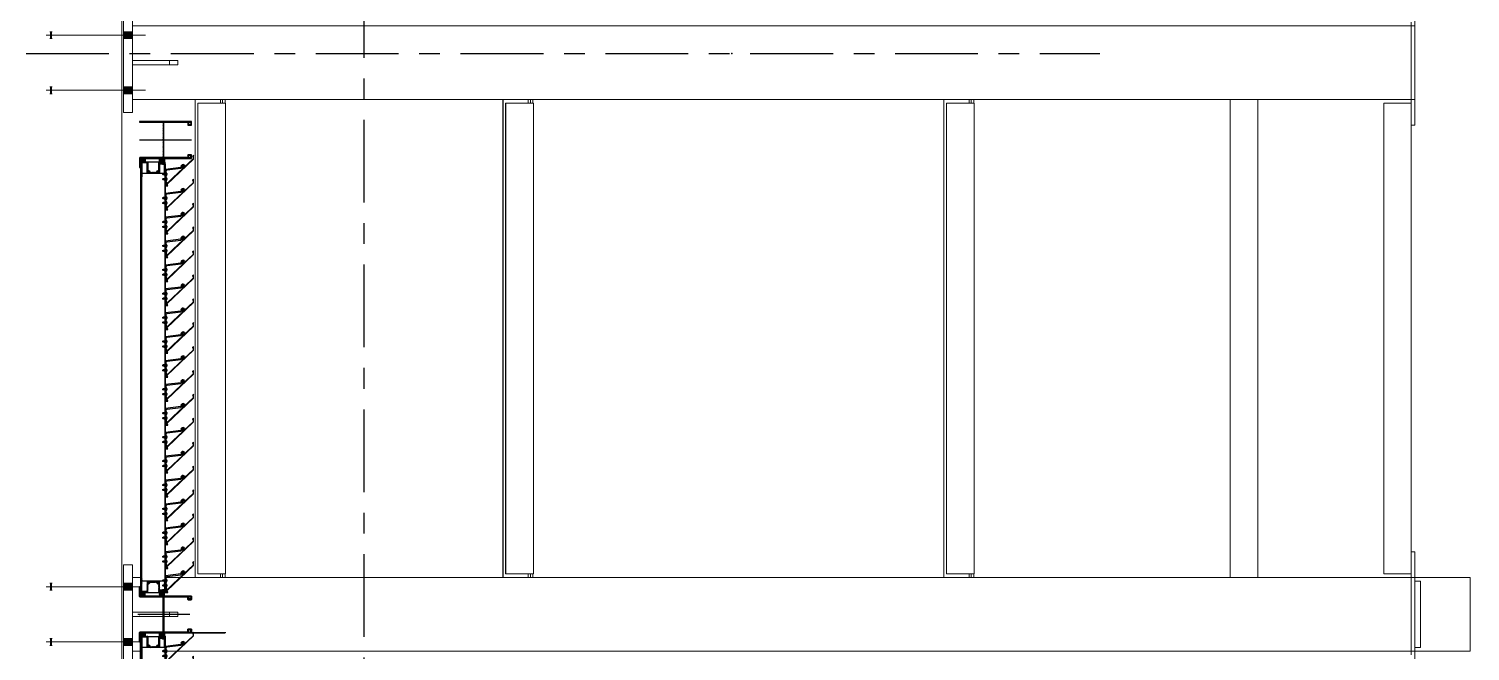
# Model space of a CAD drawing. Header units: millimetres. Extents: x -153298 to 620751, y -313239 to 250031.
# Drawn here: x 1263 to 5181, y 151842 to 153534 of the extents above; entities that cross this region are included whole.
import ezdxf
from ezdxf.enums import TextEntityAlignment as Align

# ---------------------------------------------------------------- set-up
doc = ezdxf.new("R2010")
doc.units = ezdxf.units.MM
for name, pattern in [('CENTER', [2, 1.25, -0.25, 0.25, -0.25]), ('TA_GL_000.90000', [2.475, 0.9, -0.225, 0.225, -0.225, 0.9]), ('XKITLINE00', [0]), ('XKITLINE02', [4, 2, -2])]:
    doc.linetypes.add(name, pattern=pattern)
for name, color, linetype in [('000 - 0_SYM_DWG_GRIDLINE_MAIN_COLOR_251', 251, 'Continuous'), ('000 - 0_SYM_DWG_SLOPE-SYM_TEXT_COLOR_3', 3, 'Continuous'), ('000 - EXISTING_COLUMN_MAIN_COLOR_1', 1, 'Continuous'), ('000 - EXISTING_CONCRETE_MAIN_COLOR_1', 1, 'Continuous'), ('000 - EXISTING_STEEL-STRUCTURE_MAIN_COLOR_1', 1, 'Continuous'), ('000 - EXISTING_STEEL-STRUCTURE_MAIN_COLOR_251', 251, 'Continuous'), ('000 - GRID', 251, 'CENTER'), ('010 - ASPG_ACCESSORIES_MAIN_COLOR_1', 1, 'Continuous'), ('010 - ASPG_EXTR_MAIN_COLOR_2', 2, 'Continuous'), ('010 - ASPG_FASTERN_MAIN_COLOR_1', 1, 'Continuous'), ('010 - ASPG_FASTERN_SUB_COLOR_1', 2, 'Continuous'), ('010 - ASPG_FASTERN_SYMBOL_', 251, 'Continuous'), ('010 - ASPG_FRAMING_CUT_COLOR_4', 4, 'Continuous'), ('010 - ASPG_FRAMING_DEF_SUB', 250, 'Continuous'), ('010 - ASPG_FRAMING_HATCH_', 251, 'Continuous'), ('010 - ASPG_FRAMING_MAIN_COLOR_2', 2, 'Continuous'), ('010 - ASPG_FRAMING_SUB_COLOR_2', 2, 'Continuous'), ('010 - ASPG_FRAMING_WIPEOUT_', 250, 'Continuous'), ('BOLT & SCREW', 251, 'Continuous')]:
    doc.layers.add(name, color=color, linetype=linetype)
doc.layers.add('010 - ASPG_EXTR_DEF_SUB', color=250, linetype='Continuous', plot=False)
doc.layers.add('010 - ASPG_FASTERN_DEF_SUB', color=250, linetype='Continuous', plot=False)
for name, color, linetype, lineweight in [('12-GRID', 1, 'CENTER', 13), ('Bolt', 1, 'Continuous', 0), ('Part', 2, 'Continuous', 0), ('SCREW', 8, 'Continuous', 5)]:
    doc.layers.add(name, color=color, linetype=linetype, lineweight=lineweight)
doc.styles.add('ARIAL', font='arial.ttf')
doc.styles.add('TA', font='', dxfattribs={"height": 4.5})
doc.styles.get('TA').set_extended_font_data('Cordia New')
pattern_1 = [(270, (1257419.24324, -520041.6224), (0.65495992507, -1.1344238721), [0.7562825814, -1.5125651628]), (30, (1257419.24324, -520041.6224), (0.65495992936, 1.1344238696), [0.7562825814, -1.5125651628]), (330, (1257419.24324, -520041.6224), (1.30991985442, -2.48e-09), [-1.5125651628, 0.7562825814])]
pattern_2 = [(315, (1257419.4929, -520021.6224), (1.3369313545, 1.3369313545), []), (45, (1257419.4929, -520021.6224), (-1.3369313545, 1.3369313545), [])]
pattern_3 = [(270, (1257419.4425, -520043.9224), (0.65495992507, -1.1344238721), [0.7562825814, -1.5125651628]), (30, (1257419.4425, -520043.9224), (0.65495992936, 1.1344238696), [0.7562825814, -1.5125651628]), (330, (1257419.4425, -520043.9224), (1.30991985442, -2.48e-09), [-1.5125651628, 0.7562825814])]
pattern_4 = [(315, (1257419.1929, -520023.9224), (1.3369313545, 1.3369313545), []), (45, (1257419.1929, -520023.9224), (-1.3369313545, 1.3369313545), [])]

# ---------------------------------------------------------------- blocks, each defined once
blk = doc.blocks.new('*U4769')
at = {"layer": '000 - 0_SYM_DWG_GRIDLINE_MAIN_COLOR_251', "color": 0, "linetype": 'ByBlock', "ltscale": 5}
blk.add_line((20, 0), (-600, 0), dxfattribs=at)
at = {"style": 'TA', "flags": 1}
blk.add_attdef('LOCATION', (6, -6), '', height=4.5, rotation=270, dxfattribs=at)
at = {"layer": '000 - 0_SYM_DWG_SLOPE-SYM_TEXT_COLOR_3', "style": 'ARIAL'}
blk.add_attdef('GRID-HEAD', text='', height=4, rotation=180, dxfattribs=at).set_placement((40, 0), align=Align.MIDDLE_CENTER)
blk = doc.blocks.new('*U4771')
at = {"layer": '000 - 0_SYM_DWG_GRIDLINE_MAIN_COLOR_251', "color": 0, "linetype": 'ByBlock', "ltscale": 5}
blk.add_line((20, 0), (-188, 0), dxfattribs=at)
at = {"layer": '000 - 0_SYM_DWG_GRIDLINE_MAIN_COLOR_251', "color": 3}
blk.add_point((-168, 0), dxfattribs=at)
at = {"style": 'TA', "flags": 1}
blk.add_attdef('LOCATION', (6, -6), '', height=4.5, rotation=270, dxfattribs=at)
at = {"layer": '000 - 0_SYM_DWG_SLOPE-SYM_TEXT_COLOR_3', "style": 'ARIAL'}
blk.add_attdef('GRID-HEAD', text='', height=4, rotation=270, dxfattribs=at).set_placement((40, 0), align=Align.MIDDLE_CENTER)
blk = doc.blocks.new('W-1-PP19-ST-ENT1-1_20260610-010700_LOPF_DIMS')
at = {"layer": '000 - GRID', "linetype": 'TA_GL_000.90000'}
for name, p, xscale, yscale, zscale, rotation in [('*U4771', (11400, 7400), 50.00000000000004, 50.00000000000004, 50.00000000000004, 90), ('*U4769', (-2180, 0), 50, 50, 50, 180)]:
    blk.add_blockref(name, p, dxfattribs=dict(at, xscale=xscale, yscale=yscale, zscale=zscale, rotation=rotation))
blk = doc.blocks.new('*A260257')
at = {"layer": '000 - EXISTING_CONCRETE_MAIN_COLOR_1', "linetype": 'XKITLINE00', "lineweight": 0}
blk.add_line((230.369977, 137.384021), (266.279981, 137.384021), dxfattribs=at)
blk = doc.blocks.new('*A323317')
at = {"layer": 'Part', "linetype": 'XKITLINE00', "lineweight": 0}
for p, q in [((258.199973, 137.151988), (258.199973, 137.351988)), ((258.199973, 137.351988), (260.359973, 137.351988)), ((260.359973, 137.151988), (260.359973, 137.351988)), ((258.199973, 137.151988), (260.359973, 137.151988))]:
    blk.add_line(p, q, dxfattribs=at)
blk = doc.blocks.new('*A324318')
at = {"layer": 'Part', "linetype": 'XKITLINE00', "lineweight": 0}
for p, q in [((259.232005, 136.171017), (259.232005, 137.151988)), ((259.328005, 137.151988), (259.328005, 136.171017)), ((259.232005, 136.351988), (259.328005, 136.351988)), ((259.328005, 136.171017), (259.232005, 136.171017))]:
    blk.add_line(p, q, dxfattribs=at)
blk = doc.blocks.new('*A338330')
at = {"layer": 'Bolt'}
for points in [[(258.604, 138.904), (258.604, 138.952), (258.756, 138.952), (258.756, 138.904)], [(258.604, 138.904), (258.604, 138.952), (258.756, 138.952), (258.756, 138.904)], [(258.604, 138.904), (258.604, 138.952), (258.756, 138.952), (258.756, 138.904)], [(259.804, 138.904), (259.804, 138.952), (259.956, 138.952), (259.956, 138.904)], [(259.804, 138.904), (259.804, 138.952), (259.956, 138.952), (259.956, 138.904)], [(259.804, 138.904), (259.804, 138.952), (259.956, 138.952), (259.956, 138.904)], [(258.604, 137.152), (258.604, 137.352), (258.756, 137.352), (258.756, 137.152)], [(258.604, 137.152), (258.604, 137.352), (258.756, 137.352), (258.756, 137.152)], [(258.604, 137.152), (258.604, 137.352), (258.756, 137.352), (258.756, 137.152)], [(259.804, 137.152), (259.804, 137.352), (259.956, 137.352), (259.956, 137.152)], [(259.804, 137.152), (259.804, 137.352), (259.956, 137.352), (259.956, 137.152)], [(259.804, 137.152), (259.804, 137.352), (259.956, 137.352), (259.956, 137.152)]]:
    blk.add_hatch(color=256, dxfattribs=at).paths.add_polyline_path(points, flags=17)
at = {"layer": 'Bolt', "linetype": 'XKITLINE00', "lineweight": 0}
for p, q in [((258.604, 138.952), (258.604, 138.904)), ((258.604, 138.952), (258.604, 138.904)), ((258.604, 138.952), (258.604, 138.904)), ((258.68, 139.036), (258.68, 136.872)), ((258.68, 139.036), (258.68, 136.872)), ((258.68, 139.036), (258.68, 136.872)), ((258.756, 138.952), (258.756, 138.904)), ((258.756, 138.952), (258.756, 138.904)), ((258.756, 138.952), (258.756, 138.904)), ((259.804, 138.952), (259.804, 138.904)), ((259.804, 138.952), (259.804, 138.904)), ((259.804, 138.952), (259.804, 138.904)), ((259.88, 139.036), (259.88, 136.872)), ((259.88, 139.036), (259.88, 136.872)), ((259.88, 139.036), (259.88, 136.872)), ((259.956, 138.952), (259.956, 138.904)), ((259.956, 138.952), (259.956, 138.904)), ((259.956, 138.952), (259.956, 138.904)), ((258.604, 137.352), (258.604, 137.152)), ((258.604, 137.352), (258.604, 137.152)), ((258.604, 137.352), (258.604, 137.152)), ((258.756, 137.352), (258.756, 137.152)), ((258.756, 137.352), (258.756, 137.152)), ((258.756, 137.352), (258.756, 137.152)), ((259.804, 137.352), (259.804, 137.152)), ((259.804, 137.352), (259.804, 137.152)), ((259.804, 137.352), (259.804, 137.152)), ((259.956, 137.352), (259.956, 137.152)), ((259.956, 137.352), (259.956, 137.152)), ((259.956, 137.352), (259.956, 137.152))]:
    blk.add_line(p, q, dxfattribs=at)
blk = doc.blocks.new('*A394383')
at = {"layer": '000 - EXISTING_STEEL-STRUCTURE_MAIN_COLOR_251', "linetype": 'XKITLINE00', "lineweight": 0}
for p, q in [((248.080005, 135.794399), (258.480005, 135.794399)), ((248.080005, 135.790212), (258.480005, 135.790212)), ((258.400005, 135.735782), (248.160005, 135.735782)), ((248.160005, 135.735782), (248.160005, 135.731595)), ((248.160005, 135.731595), (258.400005, 135.731595)), ((248.160005, 135.731595), (248.160005, 135.132418)), ((258.400005, 135.731595), (258.400005, 135.735782)), ((258.400005, 135.132418), (258.400005, 135.731595)), ((248.080005, 135.242963), (248.160005, 135.242963)), ((248.080005, 135.194814), (248.160005, 135.194814)), ((248.080005, 135.142885), (248.160005, 135.142885)), ((248.160005, 135.132418), (258.400005, 135.132418)), ((258.400005, 135.242963), (258.480005, 135.242963)), ((258.400005, 135.194814), (258.480005, 135.194814)), ((258.400005, 135.142885), (258.480005, 135.142885))]:
    blk.add_line(p, q, dxfattribs=at)
blk = doc.blocks.new('*A401390')
at = {"layer": 'Part', "linetype": 'XKITLINE00', "lineweight": 0}
for p, q in [((246.199973, 137.151988), (246.199973, 137.351988)), ((246.199973, 137.351988), (248.359973, 137.351988)), ((248.359973, 137.151988), (248.359973, 137.351988)), ((246.199973, 137.151988), (248.359973, 137.151988))]:
    blk.add_line(p, q, dxfattribs=at)
blk = doc.blocks.new('*A409398')
at = {"layer": '000 - EXISTING_STEEL-STRUCTURE_MAIN_COLOR_1', "linetype": 'XKITLINE00', "lineweight": 0}
for p, q in [((258.480005, 109.344), (258.480005, 137.151988)), ((260.080005, 109.344), (260.080005, 137.151988)), ((258.480005, 109.344), (260.080005, 109.344))]:
    blk.add_line(p, q, dxfattribs=at)
blk = doc.blocks.new('*A411400')
at = {"layer": '000 - EXISTING_STEEL-STRUCTURE_MAIN_COLOR_1', "linetype": 'XKITLINE00', "lineweight": 0}
for p, q in [((257.920005, 109.264), (257.920005, 109.344)), ((260.640005, 109.264), (257.920005, 109.264)), ((260.160005, 109.344), (258.400005, 109.344)), ((258.480005, 109.344), (258.480005, 109.264)), ((260.080005, 109.264), (260.080005, 109.344)), ((260.640005, 109.264), (260.640005, 109.344))]:
    blk.add_line(p, q, dxfattribs=at)
blk = doc.blocks.new('*A590579')
at = {"layer": '000 - EXISTING_STEEL-STRUCTURE_MAIN_COLOR_251', "linetype": 'XKITLINE00', "lineweight": 0}
for p, q in [((248.080005, 119.512941), (258.480005, 119.512941)), ((248.080005, 119.508754), (258.480005, 119.508754)), ((258.400005, 119.454324), (248.160005, 119.454324)), ((248.160005, 119.454324), (248.160005, 119.450138)), ((248.160005, 119.450138), (258.400005, 119.450138)), ((248.160005, 119.450138), (248.160005, 118.85096)), ((258.400005, 119.450138), (258.400005, 119.454324)), ((258.400005, 118.85096), (258.400005, 119.450138)), ((248.080005, 118.961505), (248.160005, 118.961505)), ((248.080005, 118.913356), (248.160005, 118.913356)), ((248.080005, 118.861427), (248.160005, 118.861427)), ((248.160005, 118.85096), (258.400005, 118.85096)), ((258.400005, 118.961505), (258.480005, 118.961505)), ((258.400005, 118.913356), (258.480005, 118.913356)), ((258.400005, 118.861427), (258.480005, 118.861427))]:
    blk.add_line(p, q, dxfattribs=at)
blk = doc.blocks.new('*A596585')
at = {"layer": '000 - EXISTING_STEEL-STRUCTURE_MAIN_COLOR_251', "linetype": 'XKITLINE00', "lineweight": 0}
for p, q in [((248.080005, 129.099784), (258.480005, 129.099784)), ((248.080005, 129.095597), (258.480005, 129.095597)), ((258.400005, 129.041168), (248.160005, 129.041168)), ((248.160005, 129.041168), (248.160005, 129.036981)), ((248.160005, 129.036981), (258.400005, 129.036981)), ((248.160005, 129.036981), (248.160005, 128.437803)), ((258.400005, 129.036981), (258.400005, 129.041168)), ((258.400005, 128.437803), (258.400005, 129.036981)), ((248.080005, 128.548348), (248.160005, 128.548348)), ((258.400005, 128.548348), (258.480005, 128.548348)), ((248.080005, 128.500199), (248.160005, 128.500199)), ((248.080005, 128.448271), (248.160005, 128.448271)), ((248.160005, 128.437803), (258.400005, 128.437803)), ((258.400005, 128.500199), (258.480005, 128.500199)), ((258.400005, 128.448271), (258.480005, 128.448271))]:
    blk.add_line(p, q, dxfattribs=at)
blk = doc.blocks.new('*A604593')
at = {"layer": '000 - EXISTING_STEEL-STRUCTURE_MAIN_COLOR_251', "linetype": 'XKITLINE00', "lineweight": 0}
for p, q in [((248.160005, 109.944), (248.160005, 109.344)), ((248.160005, 109.944), (258.400005, 109.944)), ((258.400005, 109.944), (258.400005, 109.344)), ((248.160005, 109.344), (258.400005, 109.344))]:
    blk.add_line(p, q, dxfattribs=at)
blk = doc.blocks.new('*A605594')
at = {"layer": '000 - EXISTING_STEEL-STRUCTURE_MAIN_COLOR_251', "linetype": 'XKITLINE00', "lineweight": 0}
for p, q in [((248.080005, 113.28328), (258.480005, 113.28328)), ((248.080005, 112.68328), (258.480005, 112.68328))]:
    blk.add_line(p, q, dxfattribs=at)
blk = doc.blocks.new('*A613602')
at = {"layer": '000 - EXISTING_STEEL-STRUCTURE_MAIN_COLOR_1', "linetype": 'XKITLINE00', "lineweight": 0}
for p, q in [((246.480005, 109.344), (246.480005, 137.151988)), ((248.080005, 109.344), (248.080005, 137.151988)), ((246.480005, 109.344), (248.080005, 109.344))]:
    blk.add_line(p, q, dxfattribs=at)
blk = doc.blocks.new('*A614603')
at = {"layer": '000 - EXISTING_STEEL-STRUCTURE_MAIN_COLOR_1', "linetype": 'XKITLINE00', "lineweight": 0}
for p, q in [((245.920005, 109.264), (245.920005, 109.344)), ((248.640005, 109.264), (245.920005, 109.264)), ((248.160005, 109.344), (246.400005, 109.344)), ((246.480005, 109.344), (246.480005, 109.264)), ((248.080005, 109.264), (248.080005, 109.344)), ((248.640005, 109.264), (248.640005, 109.344))]:
    blk.add_line(p, q, dxfattribs=at)
blk = doc.blocks.new('*A615604')
at = {"layer": '000 - EXISTING_COLUMN_MAIN_COLOR_1', "linetype": 'XKITLINE00', "lineweight": 0}
for p, q in [((246.480029, 108.064002), (246.480029, 109.264)), ((248.080029, 109.264), (248.080029, 108.064002)), ((248.080029, 108.064002), (246.480029, 108.064002))]:
    blk.add_line(p, q, dxfattribs=at)
blk = doc.blocks.new('*A616605')
at = {"layer": '000 - EXISTING_STEEL-STRUCTURE_MAIN_COLOR_1', "linetype": 'XKITLINE00', "lineweight": 0}
for p, q in [((246.560005, 109.14398), (246.560005, 109.264)), ((246.560005, 109.14398), (248.000005, 109.143981)), ((248.000005, 109.143981), (248.000005, 109.264))]:
    blk.add_line(p, q, dxfattribs=at)
blk = doc.blocks.new('*A617606')
at = {"layer": 'Part', "linetype": 'XKITLINE00', "lineweight": 0}
for p, q in [((247.232005, 136.171017), (247.232005, 137.151988)), ((247.328005, 137.151988), (247.328005, 136.171017)), ((247.232005, 136.351988), (247.328005, 136.351988)), ((247.328005, 136.171017), (247.232005, 136.171017))]:
    blk.add_line(p, q, dxfattribs=at)
blk = doc.blocks.new('*A623612')
at = {"layer": 'Bolt'}
for points in [[(246.756, 138.952), (246.756, 138.904), (246.604, 138.904), (246.604, 138.952)], [(246.756, 138.952), (246.756, 138.904), (246.604, 138.904), (246.604, 138.952)], [(246.756, 138.952), (246.756, 138.904), (246.604, 138.904), (246.604, 138.952)], [(247.956, 138.952), (247.956, 138.904), (247.804, 138.904), (247.804, 138.952)], [(247.956, 138.952), (247.956, 138.904), (247.804, 138.904), (247.804, 138.952)], [(247.956, 138.952), (247.956, 138.904), (247.804, 138.904), (247.804, 138.952)], [(246.756, 137.352), (246.756, 137.152), (246.604, 137.152), (246.604, 137.352)], [(246.756, 137.352), (246.756, 137.152), (246.604, 137.152), (246.604, 137.352)], [(246.756, 137.352), (246.756, 137.152), (246.604, 137.152), (246.604, 137.352)], [(247.956, 137.352), (247.956, 137.152), (247.804, 137.152), (247.804, 137.352)], [(247.956, 137.352), (247.956, 137.152), (247.804, 137.152), (247.804, 137.352)], [(247.956, 137.352), (247.956, 137.152), (247.804, 137.152), (247.804, 137.352)]]:
    blk.add_hatch(color=256, dxfattribs=at).paths.add_polyline_path(points, flags=17)
at = {"layer": 'Bolt', "linetype": 'XKITLINE00', "lineweight": 0}
for p, q in [((246.604, 138.952), (246.604, 138.904)), ((246.604, 138.952), (246.604, 138.904)), ((246.604, 138.952), (246.604, 138.904)), ((246.68, 139.036), (246.68, 136.872)), ((246.68, 139.036), (246.68, 136.872)), ((246.68, 139.036), (246.68, 136.872)), ((246.756, 138.952), (246.756, 138.904)), ((246.756, 138.952), (246.756, 138.904)), ((246.756, 138.952), (246.756, 138.904)), ((247.804, 138.952), (247.804, 138.904)), ((247.804, 138.952), (247.804, 138.904)), ((247.804, 138.952), (247.804, 138.904)), ((247.88, 139.036), (247.88, 136.872)), ((247.88, 139.036), (247.88, 136.872)), ((247.88, 139.036), (247.88, 136.872)), ((247.956, 138.952), (247.956, 138.904)), ((247.956, 138.952), (247.956, 138.904)), ((247.956, 138.952), (247.956, 138.904)), ((246.604, 137.352), (246.604, 137.152)), ((246.604, 137.352), (246.604, 137.152)), ((246.604, 137.352), (246.604, 137.152)), ((246.756, 137.352), (246.756, 137.152)), ((246.756, 137.352), (246.756, 137.152)), ((246.756, 137.352), (246.756, 137.152)), ((247.804, 137.352), (247.804, 137.152)), ((247.804, 137.352), (247.804, 137.152)), ((247.804, 137.352), (247.804, 137.152)), ((247.956, 137.352), (247.956, 137.152)), ((247.956, 137.352), (247.956, 137.152)), ((247.956, 137.352), (247.956, 137.152))]:
    blk.add_line(p, q, dxfattribs=at)
blk = doc.blocks.new('*A624613')
at = {"layer": 'Bolt', "linetype": 'XKITLINE02', "lineweight": 0}
for p, q in [((246.871507, 135.142964), (246.871508, 135.941884)), ((246.888071, 135.122205), (246.888071, 135.921125))]:
    blk.add_line(p, q, dxfattribs=at)
blk = doc.blocks.new('W-1-PP19-ST-ENT1-1_20260610-011831_LOPF_ST')
at = {"lineweight": 0, "xscale": 125, "yscale": 125, "zscale": 125}
for name in ['*A623612', '*A338330', '*A401390', '*A617606', '*A323317', '*A324318', '*A624613']:
    blk.add_blockref(name, (-21035, -16515), dxfattribs=at)
at = {"layer": '000 - EXISTING_COLUMN_MAIN_COLOR_1', "lineweight": 0, "xscale": 125, "yscale": 125, "zscale": 125}
blk.add_blockref('*A615604', (-21035, -16515), dxfattribs=at)
at = {"layer": '000 - EXISTING_CONCRETE_MAIN_COLOR_1', "lineweight": 0, "xscale": 125, "yscale": 125, "zscale": 125}
blk.add_blockref('*A260257', (-21035, -16515), dxfattribs=at)
at = {"layer": '000 - EXISTING_STEEL-STRUCTURE_MAIN_COLOR_1', "lineweight": 0, "xscale": 125, "yscale": 125, "zscale": 125}
for name in ['*A613602', '*A409398', '*A614603', '*A616605', '*A411400']:
    blk.add_blockref(name, (-21035, -16515), dxfattribs=at)
at = {"layer": '000 - EXISTING_STEEL-STRUCTURE_MAIN_COLOR_251', "lineweight": 0, "xscale": 125, "yscale": 125, "zscale": 125}
for name in ['*A394383', '*A596585', '*A590579', '*A605594', '*A604593']:
    blk.add_blockref(name, (-21035, -16515), dxfattribs=at)
blk = doc.blocks.new('*U6143')
at = {"layer": '12-GRID', "color": 8, "linetype": 'CENTER'}
for p, q in [((0, -6.2), (0, 2.2)), ((-4.2, -2), (4.2, -2))]:
    blk.add_line(p, q, dxfattribs=at)
at = {"layer": 'BOLT & SCREW'}
for p, q in [((-0.6, -1.8), (-1.8, -1.6)), ((-0.6, -2.2), (-1.8, -2.4)), ((-0.5, -1.8), (-0.9, -1.6)), ((-0.5, -2.2), (-0.9, -2.4)), ((-0.2, -1.4), (-0.4, -0.2)), ((-0.2, -1.5), (-0.4, -1.1)), ((-0.2, -2.5), (-0.4, -2.9)), ((-0.2, -2.6), (-0.4, -3.8)), ((0.2, -1.4), (0.4, -0.2)), ((0.2, -1.5), (0.4, -1.1)), ((0.4, -2.9), (0.2, -2.5)), ((0.2, -2.6), (0.4, -3.8)), ((0.5, -1.8), (0.9, -1.6)), ((0.5, -2.2), (0.9, -2.4)), ((0.6, -1.8), (1.8, -1.6)), ((0.6, -2.2), (1.8, -2.4))]:
    blk.add_line(p, q, dxfattribs=at)
for points in [[(-1.8, -1.6), (-0.9, -1.6, 0.414214), (-0.4, -1.1), (-0.4, -0.2), (0.4, -0.2), (0.4, -1.1, 0.414214), (0.9, -1.6), (1.8, -1.6), (1.8, -2.4), (0.9, -2.4, 0.414214), (0.4, -2.9), (0.4, -3.8), (-0.4, -3.8), (-0.4, -2.9, 0.414214), (-0.9, -2.4), (-1.8, -2.4)], [(0.2, -2.5, -0.414214), (0.5, -2.2), (0.6, -2.2), (0.6, -1.8), (0.5, -1.8, -0.414214), (0.2, -1.5), (0.2, -1.4), (-0.2, -1.4), (-0.2, -1.5, -0.414214), (-0.5, -1.8), (-0.6, -1.8), (-0.6, -2.2), (-0.5, -2.2, -0.414214), (-0.2, -2.5), (-0.2, -2.6), (0.2, -2.6)]]:
    blk.add_lwpolyline(points, format="xyb", close=True, dxfattribs=at)
blk.add_circle((0, -2), 3.5, dxfattribs=at)
blk = doc.blocks.new('000_ASPG_TYP_FILES_20260218-010703_FRAME_EXTR_')
at = {"layer": '010 - ASPG_FRAMING_HATCH_'}
h = blk.add_hatch(dxfattribs=at)
h.set_pattern_fill('ANSI32', color=256, scale=0.1, angle=180)
edge = h.paths.add_edge_path()
edge.add_line((2, 16), (2, 2))
edge.add_line((2, 2), (39.7, 2))
edge.add_arc((39.7, 1.7), 0.3, 0, 90, ccw=False)
edge.add_line((40, 1.7), (40, 0.3))
edge.add_arc((39.7, 0.3), 0.3, -90, 0, ccw=False)
edge.add_line((39.7, 0), (0.3, 0))
edge.add_arc((0.3, 0.3), 0.3, 180, 270, ccw=False)
edge.add_line((0, 0.3), (0, 17.7))
edge.add_arc((0.3, 17.7), 0.3, 90, 180, ccw=False)
edge.add_line((0.3, 18), (22.6, 18))
edge.add_arc((22.6, 18.5), 0.5, 270, 380.2095)
edge.add_arc((26.2, 19.8), 3.35, 182.0638, 200.2095, ccw=False)
edge.add_arc((23.6, 19.7), 0.76, 2.0638, 182.0638, ccw=False)
edge.add_arc((26.2, 19.8), 1.83, 182.0638, 447.9362)
edge.add_arc((26.3, 22.4), 0.76, 87.9362, 267.9362, ccw=False)
edge.add_arc((26.2, 19.8), 3.35, 69.7905, 87.9362, ccw=False)
edge.add_arc((27.5, 23.4), 0.5, 249.7905, 360)
edge.add_line((28, 23.4), (28, 26.7))
edge.add_line((28, 26.7), (28.5, 27.2))
edge.add_line((28.5, 27.2), (28, 27.7))
edge.add_line((28, 27.7), (28, 38.6))
edge.add_line((28, 38.6), (28.5, 39.1))
edge.add_line((28.5, 39.1), (28, 39.6))
edge.add_line((28, 39.6), (28, 42.9))
edge.add_arc((27.5, 42.9), 0.5, 0, 110.2095)
edge.add_arc((26.2, 46.5), 3.35, 272.0638, 290.2095, ccw=False)
edge.add_arc((26.3, 43.9), 0.76, 92.0638, 272.0638, ccw=False)
edge.add_arc((26.2, 46.5), 1.83, 272.0638, 537.9362)
edge.add_arc((23.6, 46.6), 0.76, 177.9362, 357.9362, ccw=False)
edge.add_arc((26.2, 46.5), 3.35, 159.7905, 177.9362, ccw=False)
edge.add_arc((22.6, 47.8), 0.5, 339.7905, 450)
edge.add_line((22.6, 48.3), (0.3, 48.3))
edge.add_arc((0.3, 48.6), 0.3, 180, 270, ccw=False)
edge.add_line((0, 48.6), (0, 60))
edge.add_arc((0.3, 60), 0.3, 90, 180, ccw=False)
edge.add_line((0.3, 60.3), (5, 60.3))
edge.add_line((5, 60.3), (5, 65))
edge.add_arc((5.3, 65), 0.3, 90, 180, ccw=False)
edge.add_line((5.3, 65.3), (30, 65.3))
edge.add_line((30, 65.3), (30, 63.6))
edge.add_arc((29.7, 63.6), 0.3, -90, 0, ccw=False)
edge.add_line((29.7, 63.3), (7.3, 63.3))
edge.add_arc((7.3, 63), 0.3, 90, 180)
edge.add_line((7, 63), (7, 58.3))
edge.add_line((7, 58.3), (2.3, 58.3))
edge.add_arc((2.3, 58), 0.3, 90, 180)
edge.add_line((2, 58), (2, 50.6))
edge.add_arc((2.3, 50.6), 0.3, 180, 270)
edge.add_line((2.3, 50.3), (29.7, 50.3))
edge.add_arc((29.7, 50), 0.3, 0, 90, ccw=False)
edge.add_line((30, 50), (30, 26.7))
edge.add_line((30, 26.7), (30, 16.3))
edge.add_arc((29.7, 16.3), 0.3, -90, 0, ccw=False)
edge.add_line((29.7, 16), (2, 16))
at = {"layer": '010 - ASPG_FRAMING_CUT_COLOR_4'}
blk.add_lwpolyline([(2, 16), (2, 2), (39.7, 2, -0.414214), (40, 1.7), (40, 0.3, -0.414214), (39.7, 0), (0.3, 0, -0.414214), (0, 0.3), (0, 17.7, -0.414214), (0.3, 18), (22.6, 18, 0.52173), (23, 18.7, -0.079342), (22.8, 19.7, -1), (24.3, 19.8, 2.296346), (26.2, 21.7, -1), (26.3, 23.2, -0.079342), (27.3, 23, 0.52173), (28, 23.4), (28, 26.7), (28.5, 27.2), (28, 27.7), (28, 38.6), (28.5, 39.1), (28, 39.6), (28, 42.9, 0.52173), (27.3, 43.3, -0.079342), (26.3, 43.1, -1), (26.2, 44.6, 2.296346), (24.3, 46.5, -1), (22.8, 46.6, -0.079342), (23, 47.6, 0.52173), (22.6, 48.3), (0.3, 48.3, -0.414214), (0, 48.6), (0, 60, -0.414214), (0.3, 60.3), (5, 60.3), (5, 65, -0.414214), (5.3, 65.3), (30, 65.3), (30, 63.6, -0.414214), (29.7, 63.3), (7.3, 63.3, 0.414214), (7, 63), (7, 58.3), (2.3, 58.3, 0.414214), (2, 58), (2, 50.6, 0.414214), (2.3, 50.3), (29.7, 50.3, -0.414214), (30, 50), (30, 26.7), (30, 16.3, -0.414214), (29.7, 16)], format="xyb", close=True, dxfattribs=at)
for p in [(26.2, 48.5), (26.2, 21.8)]:
    blk.add_blockref('*U6143', p)
blk = doc.blocks.new('*U6144')
at = {"layer": '010 - ASPG_FRAMING_HATCH_', "transparency": 33554585}
h = blk.add_hatch(dxfattribs=at)
h.set_pattern_fill('ANSI32', color=256, scale=0.25)
edge = h.paths.add_edge_path()
edge.add_line((2, -50), (2, -75))
edge.add_line((2, -75), (0, -75))
edge.add_line((0, -75), (0, -49))
edge.add_arc((1, -49), 1, 90, 180, ccw=False)
edge.add_line((1, -48), (63, -48))
edge.add_arc((63, -47), 1, 270, 360)
edge.add_line((64, -47), (64, 47))
edge.add_arc((63, 47), 1, 0, 90)
edge.add_line((63, 48), (1, 48))
edge.add_arc((1, 49), 1, 180, 270, ccw=False)
edge.add_line((0, 49), (0, 75))
edge.add_line((0, 75), (2, 75))
edge.add_line((2, 75), (2, 50))
edge.add_line((2, 50), (141, 50))
edge.add_line((141, 50), (141, 41))
edge.add_arc((140, 41), 1, 270, 360, ccw=False)
edge.add_line((140, 40), (132, 40))
edge.add_arc((132, 41), 1, 180, 270, ccw=False)
edge.add_line((131, 41), (131, 47))
edge.add_arc((130, 47), 1, 0, 90)
edge.add_line((130, 48), (67, 48))
edge.add_arc((67, 47), 1, 90, 180)
edge.add_line((66, 47), (66, -47))
edge.add_arc((67, -47), 1, 180, 270)
edge.add_line((67, -48), (130, -48))
edge.add_arc((130, -47), 1, 270, 360)
edge.add_line((131, -47), (131, -41))
edge.add_arc((132, -41), 1, 90, 180, ccw=False)
edge.add_line((132, -40), (140, -40))
edge.add_arc((140, -41), 1, 0, 90, ccw=False)
edge.add_line((141, -41), (141, -50))
edge.add_line((141, -50), (2, -50))
h.paths.add_polyline_path([(139, 48), (139, 42), (133, 42), (133, 48)], flags=16)
h.paths.add_polyline_path([(139, -48), (139, -42), (133, -42), (133, -48)], flags=16)
at = {"layer": '010 - ASPG_FRAMING_HATCH_'}
h = blk.add_hatch(dxfattribs=at)
h.set_pattern_fill('ANSI37', color=256, scale=0.595498, angle=-90)
h.set_pattern_definition(pattern_4)
edge = h.paths.add_edge_path()
edge.add_ellipse((11.5, 55), major_axis=(0, -5), ratio=0.644482, start_angle=180, end_angle=360, ccw=False)
edge.add_line((11.5, 60), (2, 60))
edge.add_arc((-7.9, 55), 11.1, -26.7963, 26.7963, ccw=False)
edge.add_line((2, 50), (11.5, 50))
h = blk.add_hatch(dxfattribs=at)
h.set_pattern_fill('HONEY', color=256, scale=0.238199, angle=-90)
h.set_pattern_definition(pattern_3)
edge = h.paths.add_edge_path()
edge.add_ellipse((11.8, 55), major_axis=(0, -5), ratio=0.644482, start_angle=0, end_angle=360, ccw=False)
h = blk.add_hatch(dxfattribs=at)
h.set_pattern_fill('HONEY', color=256, scale=0.238199, angle=-90)
h.set_pattern_definition(pattern_1)
edge = h.paths.add_edge_path()
edge.add_ellipse((57.5, 55), major_axis=(0, -5), ratio=0.644482, start_angle=0, end_angle=360)
h = blk.add_hatch(dxfattribs=at)
h.set_pattern_fill('ANSI37', color=256, scale=0.595498, angle=-90)
h.set_pattern_definition(pattern_2)
edge = h.paths.add_edge_path()
edge.add_ellipse((57.8, 55), major_axis=(0, -5), ratio=0.644482, start_angle=0, end_angle=180)
edge.add_line((57.8, 60), (62, 60))
edge.add_arc((62, 60.3), 0.3, -90, 0)
edge.add_line((62.3, 60.3), (62.3, 61))
edge.add_line((62.3, 61), (61.8, 61.5))
edge.add_line((61.8, 61.5), (62.3, 62))
edge.add_line((62.3, 62), (61.8, 62.5))
edge.add_line((61.8, 62.5), (62.3, 63))
edge.add_line((62.3, 63), (61.8, 63.5))
edge.add_line((61.8, 63.5), (62.3, 64))
edge.add_line((62.3, 64), (62.3, 65))
edge.add_line((62.3, 65), (63.3, 65))
edge.add_line((63.3, 65), (63.8, 65.5))
edge.add_line((63.8, 65.5), (64.3, 65))
edge.add_line((64.3, 65), (64.8, 65.5))
edge.add_line((64.8, 65.5), (65.3, 65))
edge.add_line((65.3, 65), (65.8, 65.5))
edge.add_line((65.8, 65.5), (66.3, 65))
edge.add_line((66.3, 65), (67, 65))
edge.add_arc((67, 65.3), 0.3, -90, 0)
edge.add_line((67.3, 65.3), (67.3, 60))
edge.add_arc((77.2, 55), 11.1, 153.2037, 206.7963)
edge.add_line((67.3, 50), (57.8, 50))
h = blk.add_hatch(dxfattribs=at)
h.set_pattern_fill('ANSI37', color=256, scale=0.595498, angle=-90)
h.set_pattern_definition(pattern_4)
edge = h.paths.add_edge_path()
edge.add_ellipse((11.5, -55), major_axis=(0, 5), ratio=0.644482, start_angle=0, end_angle=180)
edge.add_line((11.5, -60), (2, -60))
edge.add_arc((-7.9, -55), 11.1, 333.2037, 386.7963)
edge.add_line((2, -50), (11.5, -50))
h = blk.add_hatch(dxfattribs=at)
h.set_pattern_fill('HONEY', color=256, scale=0.238199, angle=-90)
h.set_pattern_definition(pattern_3)
edge = h.paths.add_edge_path()
edge.add_ellipse((11.8, -55), major_axis=(0, 5), ratio=0.644482, start_angle=0, end_angle=360)
h = blk.add_hatch(dxfattribs=at)
h.set_pattern_fill('HONEY', color=256, scale=0.238199, angle=-90)
h.set_pattern_definition(pattern_1)
edge = h.paths.add_edge_path()
edge.add_ellipse((57.5, -55), major_axis=(0, 5), ratio=0.644482, start_angle=0, end_angle=360, ccw=False)
h = blk.add_hatch(dxfattribs=at)
h.set_pattern_fill('ANSI37', color=256, scale=0.595498, angle=-90)
h.set_pattern_definition(pattern_2)
edge = h.paths.add_edge_path()
edge.add_ellipse((57.8, -55), major_axis=(0, 5), ratio=0.644482, start_angle=180, end_angle=360, ccw=False)
edge.add_line((57.8, -60), (62, -60))
edge.add_arc((62, -60.3), 0.3, 360, 450, ccw=False)
edge.add_line((62.3, -60.3), (62.3, -61))
edge.add_line((62.3, -61), (61.8, -61.5))
edge.add_line((61.8, -61.5), (62.3, -62))
edge.add_line((62.3, -62), (61.8, -62.5))
edge.add_line((61.8, -62.5), (62.3, -63))
edge.add_line((62.3, -63), (61.8, -63.5))
edge.add_line((61.8, -63.5), (62.3, -64))
edge.add_line((62.3, -64), (62.3, -65))
edge.add_line((62.3, -65), (63.3, -65))
edge.add_line((63.3, -65), (63.8, -65.5))
edge.add_line((63.8, -65.5), (64.3, -65))
edge.add_line((64.3, -65), (64.8, -65.5))
edge.add_line((64.8, -65.5), (65.3, -65))
edge.add_line((65.3, -65), (65.8, -65.5))
edge.add_line((65.8, -65.5), (66.3, -65))
edge.add_line((66.3, -65), (67, -65))
edge.add_arc((67, -65.3), 0.3, 360, 450, ccw=False)
edge.add_line((67.3, -65.3), (67.3, -60))
edge.add_arc((77.2, -55), 11.1, 153.2037, 206.7963, ccw=False)
edge.add_line((67.3, -50), (57.8, -50))
at = {"layer": '010 - ASPG_FASTERN_DEF_SUB'}
blk.add_point((0, 0), dxfattribs=at)
at = {"layer": '010 - ASPG_FRAMING_CUT_COLOR_4'}
blk.add_lwpolyline([(2, -50), (2, -75), (0, -75), (0, -49, -0.414214), (1, -48), (63, -48, 0.414214), (64, -47), (64, 47, 0.414214), (63, 48), (1, 48, -0.414214), (0, 49), (0, 75), (2, 75), (2, 50), (141, 50), (141, 41, -0.414214), (140, 40), (132, 40, -0.414214), (131, 41), (131, 47, 0.414214), (130, 48), (67, 48, 0.414214), (66, 47), (66, -47, 0.414214), (67, -48), (130, -48, 0.414214), (131, -47), (131, -41, -0.414214), (132, -40), (140, -40, -0.414214), (141, -41), (141, -50)], format="xyb", close=True, dxfattribs=at)
for points in [[(139, 48), (139, 42), (133, 42), (133, 48)], [(139, -48), (139, -42), (133, -42), (133, -48)]]:
    blk.add_lwpolyline(points, close=True, dxfattribs=at)
at = {"layer": '010 - ASPG_FRAMING_DEF_SUB', "transparency": 33554508}
blk.add_line((136.5, 0), (-4.5, 0), dxfattribs=at)
at = {"layer": '010 - ASPG_FRAMING_DEF_SUB', "transparency": 33554457}
for points in [[(2, 50), (15, 50), (15, 60), (2, 60)], [(54.3, 50), (67.3, 50), (67.3, 65.5), (54.3, 65.5)], [(2, -50), (15, -50), (15, -60), (2, -60)], [(54.3, -50), (67.3, -50), (67.3, -65.5), (54.3, -65.5)]]:
    blk.add_lwpolyline(points, close=True, dxfattribs=at)
at = {"layer": '010 - ASPG_FRAMING_SUB_COLOR_2'}
for points in [[(11.8, 50), (2, 50, 0.238199), (2, 60), (11.8, 60)], [(57.5, 50), (67.3, 50, -0.238199), (67.3, 60), (67.3, 65.3, -0.414214), (67, 65), (66.3, 65), (65.8, 65.5), (65.3, 65), (64.8, 65.5), (64.3, 65), (63.8, 65.5), (63.3, 65), (62.3, 65), (62.3, 64), (61.8, 63.5), (62.3, 63), (61.8, 62.5), (62.3, 62), (61.8, 61.5), (62.3, 61), (62.3, 60.3, -0.414214), (62, 60), (57.5, 60)], [(11.8, -50), (2, -50, -0.238199), (2, -60), (11.8, -60)], [(57.5, -50), (67.3, -50, 0.238199), (67.3, -60), (67.3, -65.3, 0.414214), (67, -65), (66.3, -65), (65.8, -65.5), (65.3, -65), (64.8, -65.5), (64.3, -65), (63.8, -65.5), (63.3, -65), (62.3, -65), (62.3, -64), (61.8, -63.5), (62.3, -63), (61.8, -62.5), (62.3, -62), (61.8, -61.5), (62.3, -61), (62.3, -60.3, 0.414214), (62, -60), (57.5, -60)]]:
    blk.add_lwpolyline(points, format="xyb", dxfattribs=at)
at = {"layer": '010 - ASPG_FRAMING_SUB_COLOR_2', "extrusion": (0, 0, -1)}
for centre, major_axis in [((11.8, 55), (0, -5)), ((57.5, -55), (0, 5))]:
    blk.add_ellipse(centre, major_axis=major_axis, ratio=0.644482, dxfattribs=at)
at = {"layer": '010 - ASPG_FRAMING_SUB_COLOR_2'}
for centre, major_axis in [((57.5, 55), (0, -5)), ((11.8, -55), (0, 5))]:
    blk.add_ellipse(centre, major_axis=major_axis, ratio=0.644482, dxfattribs=at)
blk = doc.blocks.new('PZG35-9D5')
at = {"layer": '010 - ASPG_FASTERN_SUB_COLOR_1', "color": 8}
for p, q in [((-1.4, 0), (-1.4, -1.1)), ((1.4, 0), (1.4, -0.6)), ((-1.9, -1.4), (1.9, -0.9)), ((-1.9, -1.4), (-1.4, -1.1)), ((-1.9, -1.4), (-1.4, -1.7)), ((-1.9, -2.7), (1.9, -2.2)), ((-1.9, -2.7), (-1.4, -2.4)), ((-1.9, -2.7), (-1.4, -3)), ((-1.9, -4), (-1.4, -3.7)), ((-1.9, -4), (-1, -3.9)), ((-1.9, -4), (-1.4, -4.3)), ((-1.4, -1.1), (1.4, -0.6)), ((-1.4, -1.7), (1.4, -1.2)), ((-1.4, -1.7), (-1.4, -2.4)), ((-1.4, -2.4), (1.4, -1.9)), ((-1.4, -3), (1.4, -2.5)), ((-1.4, -3), (-1.4, -3.7)), ((-1.4, -3.7), (-0.8, -3.6)), ((-1.4, -4.3), (-1.4, -8.1)), ((-1.4, -4.3), (-1.2, -4.3)), ((0, -9.5), (-1.4, -8.1)), ((0, -9.5), (1.4, -8.1)), ((0.6, -3.3), (1.4, -3.2)), ((0.7, -3.7), (1.9, -3.5)), ((0.7, -3.9), (1.4, -3.8)), ((0.7, -4.6), (1.4, -4.5)), ((0.7, -5), (1.9, -4.8)), ((0.7, -5.2), (1.4, -5.1)), ((1.9, -0.9), (1.4, -0.6)), ((1.9, -0.9), (1.4, -1.2)), ((1.4, -1.2), (1.4, -1.9)), ((1.9, -2.2), (1.4, -1.9)), ((1.9, -2.2), (1.4, -2.5)), ((1.4, -2.5), (1.4, -3.2)), ((1.9, -3.5), (1.4, -3.2)), ((1.9, -3.5), (1.4, -3.8)), ((1.4, -3.8), (1.4, -4.5)), ((1.9, -4.8), (1.4, -4.5)), ((1.9, -4.8), (1.4, -5.1)), ((1.4, -5.1), (1.4, -8.1))]:
    blk.add_line(p, q, dxfattribs=at)
blk.add_lwpolyline([(0, -9.5), (0.7, -5.2), (0.7, -3.6, 0.417657), (0.4, -3.3, 0.108102), (-0.8, -3.6), (-1.4, -4.7)], format="xyb", dxfattribs=at)
at = {"layer": '010 - ASPG_FASTERN_SYMBOL_'}
blk.add_line((0, 3.7), (0, -10.5), dxfattribs=at)
blk = doc.blocks.new('*U4841')
at = {"layer": '010 - ASPG_FASTERN_MAIN_COLOR_1'}
blk.add_lwpolyline([(3, 1.8, 0.09906), (0.8, 2.5), (0.8, 2.3), (-0.8, 2.3), (-0.8, 2.5, 0.09906), (-3, 1.8, 0.266588), (-3.5, 1), (-3.5, 0.2, 0.414214), (-3.3, 0), (3.3, 0, 0.414214), (3.5, 0.2), (3.5, 1, 0.266588)], format="xyb", close=True, dxfattribs=at)
at = {"layer": 'SCREW'}
blk.add_blockref('PZG35-9D5', (0, 0), dxfattribs=at)
blk = doc.blocks.new('*U4840')
blk.add_point((0, 0))
at = {"layer": '010 - ASPG_ACCESSORIES_MAIN_COLOR_1'}
blk.add_lwpolyline([(-39.7, -0.6, 0.414214), (-40, -0.9), (-40, -7.4, 0.57735), (-39.7, -7.6), (-36.6, -5.8, 0.767327), (-36.8, -5.3), (-37.9, -5.3, -0.414214), (-38.2, -5), (-38.2, -2.8, -0.414214), (-38, -2.6), (-32.2, -2.6, -0.388879), (-32, -2.8), (-31.8, -4.3, 0.388879), (-31.3, -4.8), (-30.3, -4.8, 0.414214), (-30, -4.5), (-30, -2.9, -0.414214), (-29.7, -2.6), (0.4, -2.6, -0.378969), (3.4, -5.2), (8, -42.5, 0.446593), (11.6, -45.1, -0.489802), (16.1, -48.7), (16.1, -49.4, -0.18248), (15.8, -50, -0.267949), (15.3, -50.2, 1.122115), (15.1, -52.3, 0.405004), (18.1, -49.4), (18.1, -48.7, 0.489805), (11.2, -43.1, -0.446597), (9.9, -42.3), (4.9, -0.8, 0.364176), (4.6, -0.6)], format="xyb", close=True, dxfattribs=at)
at = {"layer": '010 - ASPG_EXTR_DEF_SUB'}
blk.add_point((-40, -0.5), dxfattribs=at)
at = {"layer": '010 - ASPG_EXTR_MAIN_COLOR_2'}
blk.add_lwpolyline([(11.4, -48.2), (11.5, -47.4), (12.2, -47.6), (12.3, -46.8, -0.535538), (14.2, -49.2, 0.991572), (15.7, -49.6, 1.157025), (8.8, -48.8, -0.688558), (8.3, -49), (-17.1, -22.2), (-32.3, -6.1), (-32.3, -2.9, 0.414312), (-32.6, -2.6), (-37.5, -2.6, 0.414116), (-37.8, -2.9), (-37.8, -4.3, 0.414214), (-37.5, -4.6), (-36, -4.6, -0.205895), (-35.8, -4.7), (33.2, -77.5), (43.1, -77.5, 0.668179), (43.4, -77), (40.5, -74.2, 0.668179), (40, -74.4), (40, -76), (33.9, -76), (11.9, -52.8, -0.558354), (12.1, -52, 0.766275), (12, -50.4, -0.438583), (10.7, -48.1)], format="xyb", close=True, dxfattribs=at)
at = {"layer": 'SCREW', "rotation": 180}
for p in [(-21.6, -2.5), (-8.2, -2.5)]:
    blk.add_blockref('*U4841', p, dxfattribs=at)
blk = doc.blocks.new('*U4839')
blk.add_wipeout([(1440, 4), (60, 4), (60, 69.3), (1440, 69.3)]).dxf.layer = '010 - ASPG_FRAMING_WIPEOUT_'
at = {"color": 1}
blk.add_point((60, 69.5), dxfattribs=at)
at = {"layer": '010 - ASPG_FRAMING_MAIN_COLOR_2'}
blk.add_lwpolyline([(1410, 69.3), (90, 69.3), (90, 6), (1410, 6)], close=True, dxfattribs=at)
at = {"layer": '010 - ASPG_FRAMING_SUB_COLOR_2'}
for points in [[(1440, 4), (60, 4), (60, 69.3), (1440, 69.3)], [(60, 2), (60, 4), (1440, 4), (1440, 2)]]:
    blk.add_lwpolyline(points, close=True, dxfattribs=at)
at = {"transparency": 33554559, "xscale": -1, "rotation": 270}
for p in [(0, 0), (1500, 0)]:
    blk.add_blockref('*U6144', p, dxfattribs=at)
at = {"color": 1, "rotation": 180}
for p in [(91.8, 69.3), (156.8, 69.3), (221.8, 69.3), (286.8, 69.3), (351.8, 69.3), (416.8, 69.3), (481.8, 69.3), (546.8, 69.3), (611.8, 69.3), (676.8, 69.3), (741.8, 69.3), (806.8, 69.3), (871.8, 69.3), (936.8, 69.3), (1001.8, 69.3), (1066.8, 69.3), (1131.8, 69.3), (1196.8, 69.3), (1261.8, 69.3), (1326.8, 69.3), (1391.8, 69.3)]:
    blk.add_blockref('*U4840', p, dxfattribs=at)
blk.add_blockref('000_ASPG_TYP_FILES_20260218-010703_FRAME_EXTR_', (60, 4))
at = {"xscale": -1}
blk.add_blockref('000_ASPG_TYP_FILES_20260218-010703_FRAME_EXTR_', (1440, 4), dxfattribs=at)
blk = doc.blocks.new('000_ASPG_TYP_FILES_FRAMING_EXTR_BREAKLINE_TYPE_2')
at = {"layer": '010 - ASPG_FRAMING_HATCH_', "transparency": 33554585}
h = blk.add_hatch(dxfattribs=at)
h.set_pattern_fill('ANSI32', color=256, scale=0.25)
h.paths.add_polyline_path([(131, 91, 0.414214), (132, 90), (140, 90, 0.414214), (141, 91), (141, 100), (2, 100), (2, 125), (0, 125), (0, 99, 0.414214), (1, 98), (63, 98, -0.414214), (64, 97), (64, 3, -0.414214), (63, 2), (0, 2), (0, 0), (141, 0), (141, 9, 0.414214), (140, 10), (132, 10, 0.414214), (131, 9), (131, 3, -0.414214), (130, 2), (67, 2, -0.414214), (66, 3), (66, 97, -0.414214), (67, 98), (130, 98, -0.414214), (131, 97)])
h.paths.add_polyline_path([(133, 92), (133, 98), (139, 98), (139, 92)], flags=16)
h.paths.add_polyline_path([(133, 8), (139, 8), (139, 2), (133, 2)], flags=16)
at = {"layer": '010 - ASPG_FRAMING_HATCH_'}
h = blk.add_hatch(dxfattribs=at)
h.set_pattern_fill('ANSI37', color=256, scale=0.595498, angle=-90)
h.set_pattern_definition([(315, (1257419.1929, -519973.9224), (1.3369313545, 1.3369313545), []), (45, (1257419.1929, -519973.9224), (-1.3369313545, 1.3369313545), [])])
edge = h.paths.add_edge_path()
edge.add_ellipse((11.5, 105), major_axis=(0, -5), ratio=0.644482, start_angle=180, end_angle=360, ccw=False)
edge.add_line((11.5, 110), (2, 110))
edge.add_arc((-7.9, 105), 11.1, -26.7963, 26.7963, ccw=False)
edge.add_line((2, 100), (11.5, 100))
h = blk.add_hatch(dxfattribs=at)
h.set_pattern_fill('HONEY', color=256, scale=0.238199, angle=-90)
h.set_pattern_definition([(270, (1257419.4425, -519993.9224), (0.65495992507, -1.1344238721), [0.7562825814, -1.5125651628]), (30, (1257419.4425, -519993.9224), (0.65495992936, 1.1344238696), [0.7562825814, -1.5125651628]), (330, (1257419.4425, -519993.9224), (1.30991985442, -2.48e-09), [-1.5125651628, 0.7562825814])])
edge = h.paths.add_edge_path()
edge.add_ellipse((11.8, 105), major_axis=(0, -5), ratio=0.644482, start_angle=0, end_angle=360, ccw=False)
h = blk.add_hatch(dxfattribs=at)
h.set_pattern_fill('HONEY', color=256, scale=0.238199, angle=-90)
h.set_pattern_definition([(270, (1257419.24324, -519991.6224), (0.65495992507, -1.1344238721), [0.7562825814, -1.5125651628]), (30, (1257419.24324, -519991.6224), (0.65495992936, 1.1344238696), [0.7562825814, -1.5125651628]), (330, (1257419.24324, -519991.6224), (1.30991985442, -2.48e-09), [-1.5125651628, 0.7562825814])])
edge = h.paths.add_edge_path()
edge.add_ellipse((57.5, 105), major_axis=(0, -5), ratio=0.644482, start_angle=0, end_angle=360)
h = blk.add_hatch(dxfattribs=at)
h.set_pattern_fill('ANSI37', color=256, scale=0.595498, angle=-90)
h.set_pattern_definition([(315, (1257419.4929, -519971.6224), (1.3369313545, 1.3369313545), []), (45, (1257419.4929, -519971.6224), (-1.3369313545, 1.3369313545), [])])
edge = h.paths.add_edge_path()
edge.add_ellipse((57.8, 105), major_axis=(0, -5), ratio=0.644482, start_angle=0, end_angle=180)
edge.add_line((57.8, 110), (62, 110))
edge.add_arc((62, 110.3), 0.3, -90, 0)
edge.add_line((62.3, 110.3), (62.3, 111))
edge.add_line((62.3, 111), (61.8, 111.5))
edge.add_line((61.8, 111.5), (62.3, 112))
edge.add_line((62.3, 112), (61.8, 112.5))
edge.add_line((61.8, 112.5), (62.3, 113))
edge.add_line((62.3, 113), (61.8, 113.5))
edge.add_line((61.8, 113.5), (62.3, 114))
edge.add_line((62.3, 114), (62.3, 115))
edge.add_line((62.3, 115), (63.3, 115))
edge.add_line((63.3, 115), (63.8, 115.5))
edge.add_line((63.8, 115.5), (64.3, 115))
edge.add_line((64.3, 115), (64.8, 115.5))
edge.add_line((64.8, 115.5), (65.3, 115))
edge.add_line((65.3, 115), (65.8, 115.5))
edge.add_line((65.8, 115.5), (66.3, 115))
edge.add_line((66.3, 115), (67, 115))
edge.add_arc((67, 115.3), 0.3, -90, 0)
edge.add_line((67.3, 115.3), (67.3, 110))
edge.add_arc((77.2, 105), 11.1, 153.2037, 206.7963)
edge.add_line((67.3, 100), (57.8, 100))
at = {"layer": '010 - ASPG_FRAMING_CUT_COLOR_4'}
blk.add_lwpolyline([(0, 0), (0, 2), (63, 2, 0.414214), (64, 3), (64, 97, 0.414214), (63, 98), (1, 98, -0.414214), (0, 99), (0, 125), (2, 125), (2, 100), (141, 100), (141, 91, -0.414214), (140, 90), (132, 90, -0.414214), (131, 91), (131, 97, 0.414214), (130, 98), (67, 98, 0.414214), (66, 97), (66, 3, 0.414214), (67, 2), (130, 2, 0.414214), (131, 3), (131, 9, -0.414214), (132, 10), (140, 10, -0.414214), (141, 9), (141, 0)], format="xyb", close=True, dxfattribs=at)
for points in [[(139, 98), (139, 92), (133, 92), (133, 98)], [(139, 2), (139, 8), (133, 8), (133, 2)]]:
    blk.add_lwpolyline(points, close=True, dxfattribs=at)
at = {"layer": '010 - ASPG_FRAMING_DEF_SUB', "transparency": 33554457}
blk.add_line((0, 50), (141, 50), dxfattribs=at)
for points in [[(2, 100), (15, 100), (15, 110), (2, 110)], [(54.3, 100), (67.3, 100), (67.3, 115.5), (54.3, 115.5)]]:
    blk.add_lwpolyline(points, close=True, dxfattribs=at)
at = {"layer": '010 - ASPG_FRAMING_SUB_COLOR_2'}
for points in [[(11.8, 100), (2, 100, 0.238199), (2, 110), (11.8, 110)], [(57.5, 100), (67.3, 100, -0.238199), (67.3, 110), (67.3, 115.3, -0.414214), (67, 115), (66.3, 115), (65.8, 115.5), (65.3, 115), (64.8, 115.5), (64.3, 115), (63.8, 115.5), (63.3, 115), (62.3, 115), (62.3, 114), (61.8, 113.5), (62.3, 113), (61.8, 112.5), (62.3, 112), (61.8, 111.5), (62.3, 111), (62.3, 110.3, -0.414214), (62, 110), (57.5, 110)]]:
    blk.add_lwpolyline(points, format="xyb", dxfattribs=at)
at = {"layer": '010 - ASPG_FRAMING_SUB_COLOR_2', "extrusion": (0, 0, -1)}
blk.add_ellipse((11.8, 105), major_axis=(0, -5), ratio=0.644482, dxfattribs=at)
at = {"layer": '010 - ASPG_FRAMING_SUB_COLOR_2'}
blk.add_ellipse((57.5, 105), major_axis=(0, -5), ratio=0.644482, dxfattribs=at)
blk = doc.blocks.new('*U4849')
blk.add_wipeout([(1230, 4), (60, 4), (60, 69.3), (1230, 69.3)]).dxf.layer = '010 - ASPG_FRAMING_WIPEOUT_'
at = {"color": 1}
blk.add_point((60, 69.5), dxfattribs=at)
at = {"layer": '010 - ASPG_FRAMING_MAIN_COLOR_2'}
blk.add_lwpolyline([(1200, 69.3), (90, 69.3), (90, 6), (1200, 6)], close=True, dxfattribs=at)
at = {"layer": '010 - ASPG_FRAMING_SUB_COLOR_2'}
for points in [[(1230, 4), (60, 4), (60, 69.3), (1230, 69.3)], [(60, 2), (60, 4), (1230, 4), (1230, 2)]]:
    blk.add_lwpolyline(points, close=True, dxfattribs=at)
at = {"transparency": 33554559, "xscale": -1, "rotation": 270}
blk.add_blockref('*U6144', (0, 0), dxfattribs=at)
at = {"color": 1, "xscale": -1, "rotation": 180}
for p in [(100, 69.3), (165, 69.3), (230, 69.3), (295, 69.3), (360, 69.3), (425, 69.3), (490, 69.3), (555, 69.3), (620, 69.3), (685, 69.3), (750, 69.3), (815, 69.3), (880, 69.3), (945, 69.3), (1010, 69.3), (1075, 69.3), (1140, 69.3), (1205, 69.3)]:
    blk.add_blockref('*U4840', p, dxfattribs=at)
at = {"rotation": 89.99999999999999}
blk.add_blockref('000_ASPG_TYP_FILES_FRAMING_EXTR_BREAKLINE_TYPE_2', (1340, 0), dxfattribs=at)
blk.add_blockref('000_ASPG_TYP_FILES_20260218-010703_FRAME_EXTR_', (60, 4))
at = {"xscale": -1}
blk.add_blockref('000_ASPG_TYP_FILES_20260218-010703_FRAME_EXTR_', (1230, 4), dxfattribs=at)
blk = doc.blocks.new('W-1-PP19-SE-0600-61-A_20260329-013712_ASPG_LOWER_LEVEL')
at = {"rotation": 180}
blk.add_blockref('*U4839', (9875, 610), dxfattribs=at)
at = {"xscale": -1, "rotation": 180}
blk.add_blockref('*U4849', (9875, 610), dxfattribs=at)

msp = doc.modelspace()

# ---------------------------------------------------------------- block references
at = {"color": 6, "rotation": 90}
msp.add_blockref('W-1-PP19-ST-ENT1-1_20260610-010700_LOPF_DIMS', (2173.8173, 142066.7222), dxfattribs=at)

# ---------------------------------------------------------------- next in the draw order: block references
msp.add_blockref('W-1-PP19-ST-ENT1-1_20260610-011831_LOPF_ST', (2173.8173, 142066.7222), dxfattribs=at)

# ---------------------------------------------------------------- next in the draw order: block references
msp.add_blockref('W-1-PP19-SE-0600-61-A_20260329-013712_ASPG_LOWER_LEVEL', (2173.8173, 142066.7222), dxfattribs=at)

doc.saveas('drawing.dxf')
